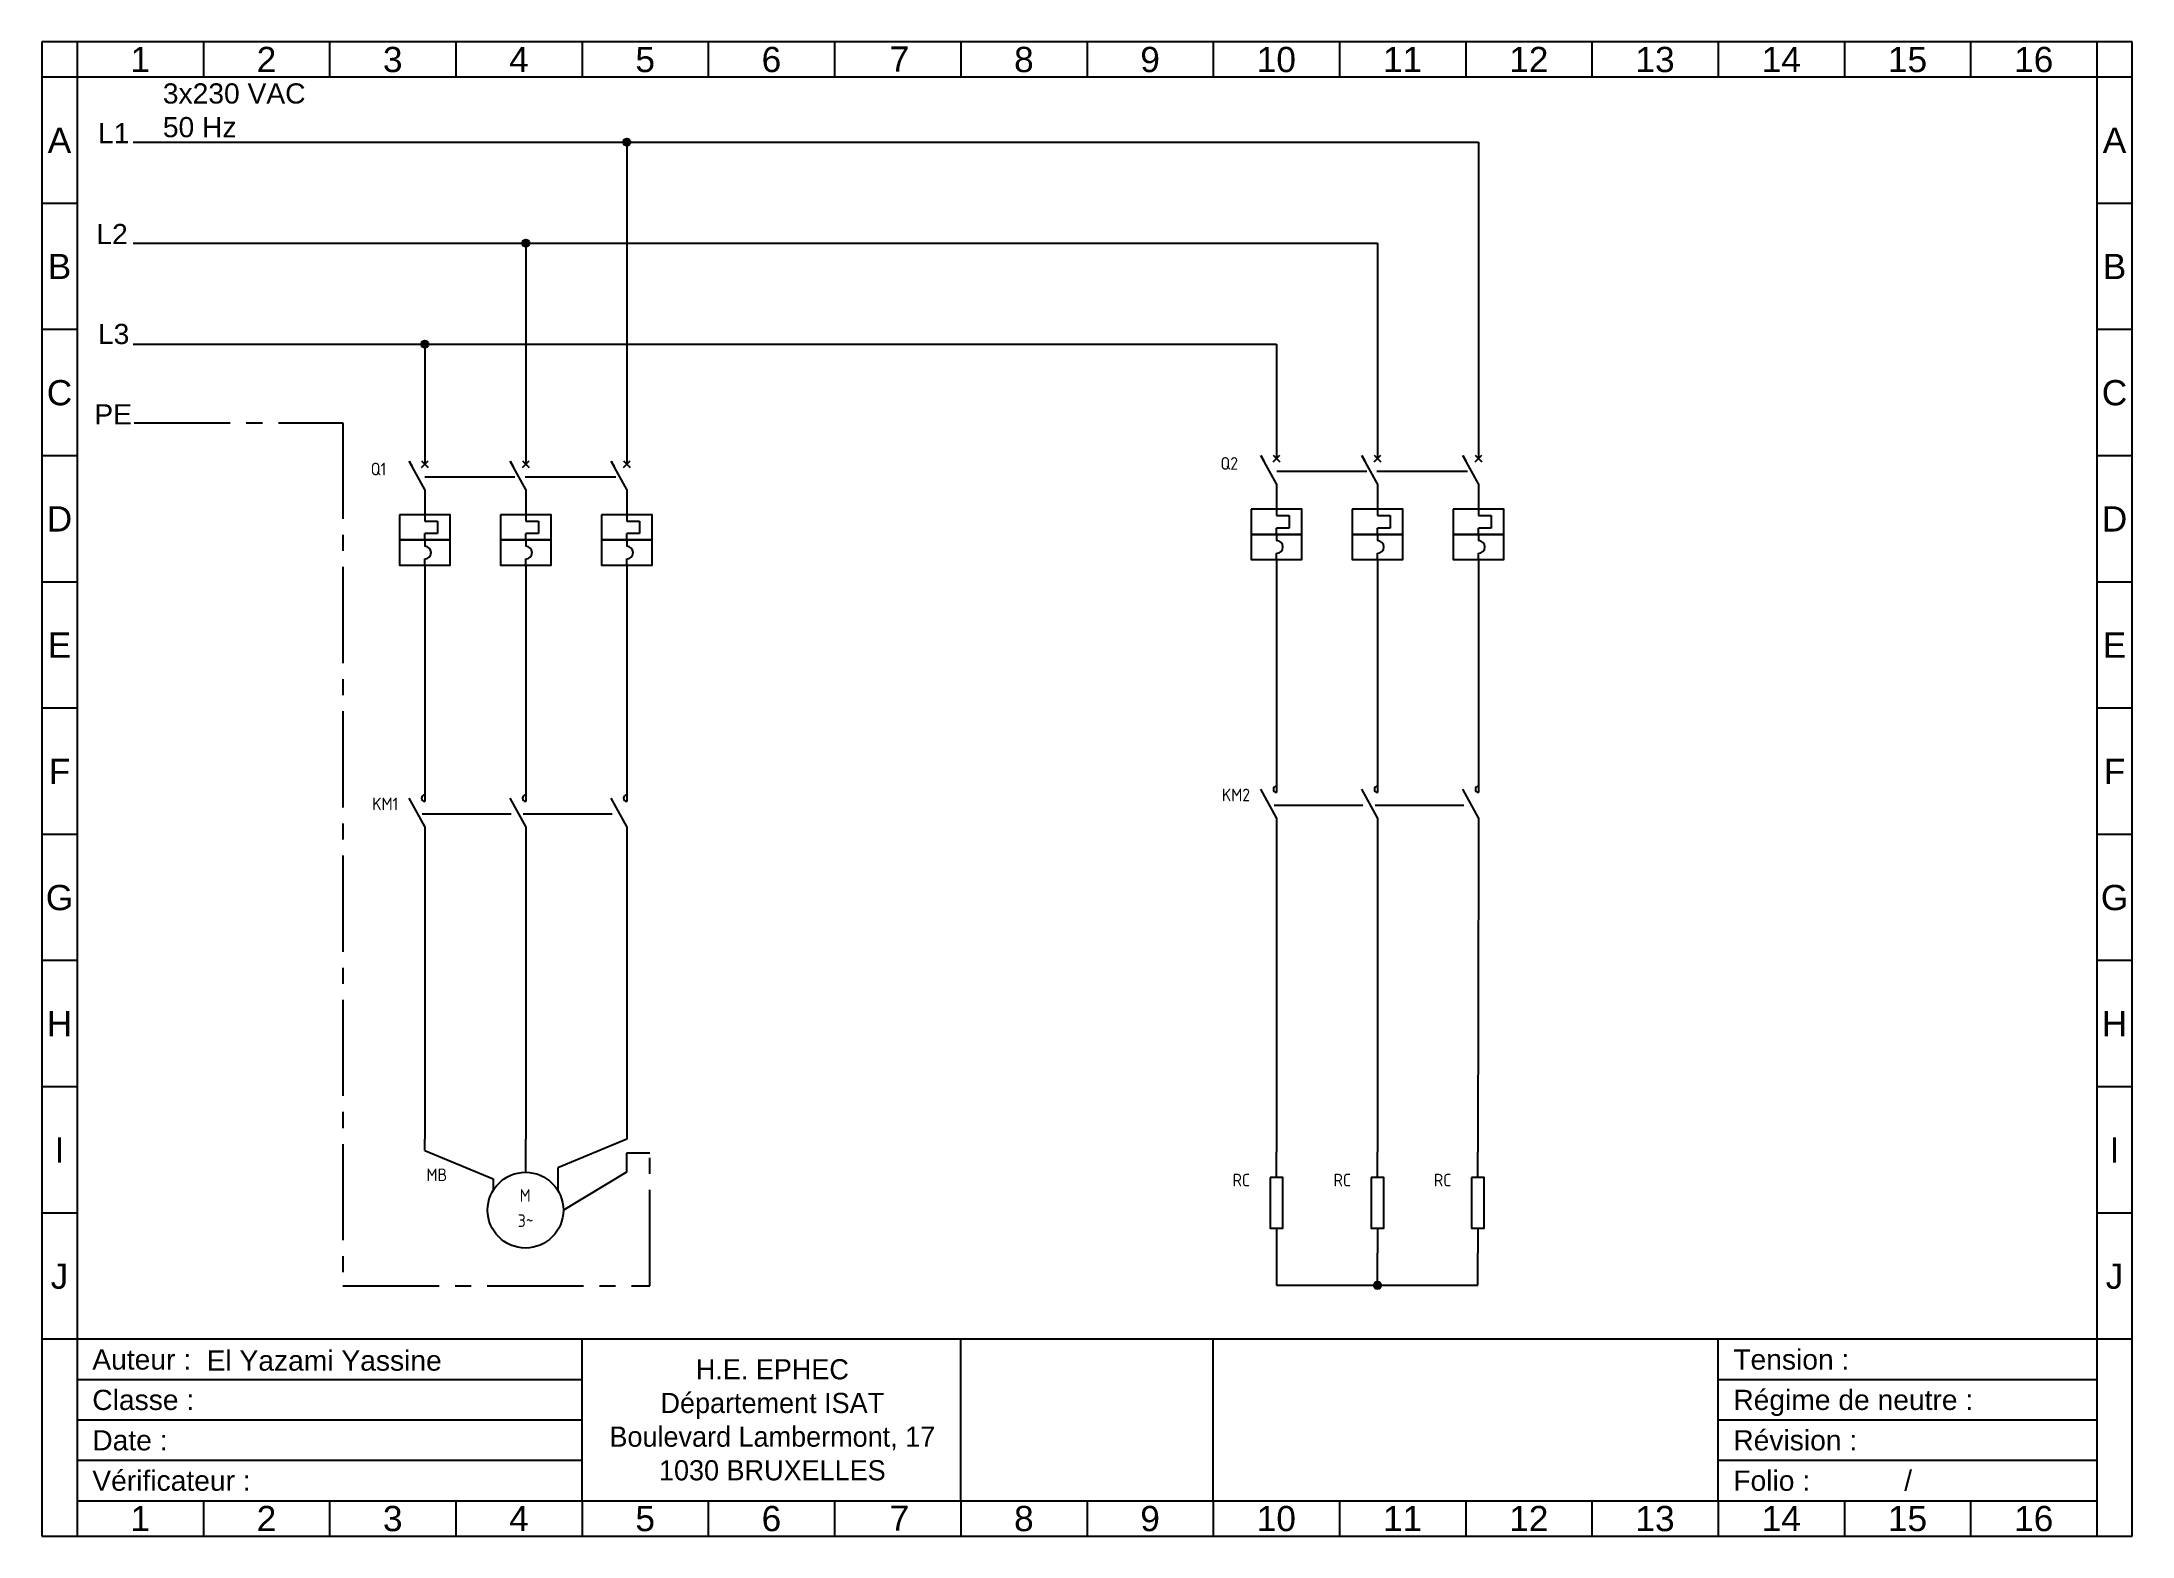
# Model space of a CAD drawing. Extents: x 0 to 414, y 0 to 296.
import ezdxf
from ezdxf.enums import TextEntityAlignment as Align

# ---------------------------------------------------------------- set-up
doc = ezdxf.new("R2010")
doc.units = 0
doc.linetypes.add('AXES2', pattern=[28.575, 19.05, -3.175, 3.175, -3.175])
for name, color, linetype in [('CARTOUCHE', 7, 'Continuous'), ('LINK', 9, 'Continuous'), ('MISC', 7, 'Continuous'), ('PE', 94, 'AXES2'), ('SYMS', 7, 'Continuous'), ('TAGS', 150, 'Continuous'), ('YEL_14_THHN', 2, 'Continuous')]:
    doc.layers.add(name, color=color, linetype=linetype)
doc.styles.get("Standard").update_dxf_attribs({"font": 'arial.ttf'})
doc.styles.add('WD_IEC', font='ISOCP2.shx', dxfattribs={"width": 0.9, "height": 4})

# ---------------------------------------------------------------- blocks, each defined once
blk = doc.blocks.new('cartouche A3 Horizontal')
at = {"layer": 'CARTOUCHE'}
for p, q in [((0, 296), (0, 0)), ((7, 296), (7, 0)), ((407, 296), (407, 0)), ((414, 0), (414, 296)), ((7, 264), (0, 264)), ((414, 264), (407, 264)), ((7, 239), (0, 239)), ((414, 239), (407, 239)), ((7, 214), (0, 214)), ((414, 214), (407, 214)), ((7, 189), (0, 189)), ((414, 189), (407, 189)), ((7, 164), (0, 164)), ((414, 164), (407, 164)), ((7, 139), (0, 139)), ((414, 139), (407, 139)), ((7, 114), (0, 114)), ((414, 114), (407, 114)), ((7, 89), (0, 89)), ((414, 89), (407, 89)), ((7, 64), (0, 64)), ((414, 64), (407, 64)), ((414, 39), (0, 39)), ((107, 7), (107, 39)), ((182, 7), (182, 39)), ((232, 7), (232, 39)), ((332, 7), (332, 39)), ((107, 31), (7, 31)), ((407, 31), (332, 31)), ((107, 23), (7, 23)), ((407, 23), (332, 23)), ((107, 15), (7, 15)), ((407, 15), (332, 15)), ((7, 7), (407, 7)), ((32, 7), (32, 0)), ((57, 7), (57, 0)), ((82, 7), (82, 0)), ((107, 7), (107, 0)), ((132, 7), (132, 0)), ((157, 7), (157, 0)), ((182, 7), (182, 0)), ((207, 7), (207, 0)), ((232, 7), (232, 0)), ((257, 7), (257, 0)), ((282, 7), (282, 0)), ((307, 7), (307, 0)), ((332, 7), (332, 0)), ((357, 7), (357, 0)), ((382, 7), (382, 0)), ((0, 0), (414, 0))]:
    blk.add_line(p, q, dxfattribs=at)
for s, p in [('B', (3.5, 251.5)), ('B', (410.5, 251.5)), ('C', (3.5, 226.5)), ('C', (410.5, 226.5)), ('D', (3.5, 201.5)), ('D', (410.5, 201.5)), ('E', (3.5, 176.5)), ('E', (410.5, 176.5)), ('F', (3.5, 151.5)), ('F', (410.5, 151.5)), ('G', (3.5, 126.5)), ('G', (410.5, 126.5)), ('H', (3.5, 101.5)), ('H', (410.5, 101.5)), ('I', (3.5, 76.5)), ('I', (410.5, 76.5)), ('J', (3.5, 51.5)), ('J', (410.5, 51.5)), ('1', (19.5, 3.5)), ('2', (44.5, 3.5)), ('3', (69.5, 3.5)), ('4', (94.5, 3.5)), ('5', (119.5, 3.5)), ('6', (144.5, 3.5)), ('7', (169.86, 3.57)), ('8', (194.5, 3.5)), ('9', (219.5, 3.5)), ('10', (244.5, 3.5)), ('11', (269.5, 3.5)), ('12', (294.5, 3.5)), ('13', (319.5, 3.5)), ('14', (344.5, 3.5)), ('15', (369.5, 3.5)), ('16', (394.5, 3.5))]:
    blk.add_text(s, height=5, dxfattribs=at).set_placement(p, align=Align.MIDDLE_CENTER)
for s, p in [('Auteur :', (10, 35)), ('Tension :', (335, 35)), ('Classe :', (10, 27)), ('Régime de neutre :', (335, 27)), ('Date :', (10, 19)), ('Révision :', (335, 19)), ('Vérificateur :', (10, 11)), ('Folio :            /', (335, 11))]:
    blk.add_text(s, height=4, dxfattribs=at).set_placement(p, align=Align.MIDDLE_LEFT)
at = {"layer": 'CARTOUCHE', "insert": (144.68, 23.03), "char_height": 4, "attachment_point": 5}
blk.add_mtext_dynamic_manual_height_columns('{\\fComic Sans MS|b0|i0|c0|p66;H.E. EPHEC\\PDépartement ISAT\\PBoulevard Lambermont, 17\\P1030 BRUXELLES}', width=75.3611, gutter_width=12.5, heights=[0], dxfattribs=at)
at = {"layer": 'CARTOUCHE'}
for tag, p in [('AUTEUR', (32.63, 34.79)), ('Nom_projet', (236, 34.94)), ('TENSION', (360.65, 35)), ('CLASSE', (32.59, 26.97)), ('Nom1_dessin', (236, 27)), ('REG.N', (384.71, 26.97)), ('DATE', (32.26, 18.99)), ('Nom2_dessin', (236, 19)), ('REVISION', (362.02, 18.99)), ('VERIFICATEUR', (43.74, 11.02)), ('Nom3_dessin', (236, 11)), ('N°', (352.45, 10.96)), ('NBRE', (373.66, 11.02))]:
    blk.add_attdef(tag, text='', height=4, dxfattribs=at).set_placement(p, align=Align.MIDDLE_LEFT)
blk = doc.blocks.new('VCB11Q9')
for p, q in [((0, 7.5), (0, 2.5)), ((0, -2.5), (-3.12, 3.12)), ((-3.12, 3.12), (-2.52, 2.03)), ((-0.66, 1.84), (0.66, 3.16)), ((-0.66, 3.16), (0.66, 1.84)), ((0, -2.5), (0, -7.5)), ((0, -7.5), (0, -8.75)), ((0, -8.75), (2.5, -8.75)), ((0, -12.5), (0, -11.25)), ((2.5, -11.25), (0, -11.25)), ((2.5, -8.75), (2.5, -11.25)), ((0, -12.5), (0, -13.75)), ((0, -17.5), (0, -16.25)), ((0, -17.5), (0, -22.5))]:
    blk.add_line(p, q)
for points in [[(-5, -7.5), (-5, -12.5), (5, -12.5), (5, -7.5)], [(-5, -12.5), (-5, -17.5), (5, -17.5), (5, -12.5)]]:
    blk.add_lwpolyline(points, close=True)
blk.add_arc((0, -15), 1.25, 270, 90)
at = {"style": 'WD_IEC'}
for tag, p in [('INST', (-7.62, 6.3)), ('LOC', (-7.62, 3.3)), ('TAG1', (-7.62, 0.3)), ('RATING1', (-7.62, -2.7)), ('DESC2', (-7.62, -18.05)), ('DESC1', (-7.62, -15.05)), ('DESC3', (-7.62, -21.05))]:
    blk.add_attdef(tag, text='', height=2.5, dxfattribs=at).set_placement(p, align=Align.RIGHT)
blk.add_attdef('TERM01', text='', height=2, rotation=90, dxfattribs=at).set_placement((-1, 7.5), align=Align.RIGHT)
at = {"style": 'WD_IEC', "flags": 1}
for tag, p, height in [('X2TERM01', (0, 7.5), 0.32), ('X4LINK', (-2.15, 0), 0.32), ('X1LINK', (0.02, 0), 0.32), ('CONTACT', (-5.15, -7.55), 1), ('COMMON', (-3.9, -8.8), 1), ('ASSYCODE', (0.69, -18.77), 1), ('FAMILY', (0.69, -20.27), 1), ('X8TERM02', (0, -22.5), 0.32), ('CATDESC', (0.69, -21.77), 1)]:
    blk.add_attdef(tag, p, '', height=height, dxfattribs=at)
at = {"style": 'WD_IEC', "flags": 9}
for tag, p in [('MFG', (7.81, 5.44)), ('CAT', (7.81, 2.94))]:
    blk.add_attdef(tag, text='', height=1.5, dxfattribs=at).set_placement(p, align=Align.RIGHT)
at = {"lineweight": 15, "style": 'WD_IEC'}
blk.add_attdef('XREF', text='', height=2.5, dxfattribs=at).set_placement((-7.62, -12.05), align=Align.RIGHT)
at = {"style": 'WD_IEC'}
blk.add_attdef('TERM02', (-1, -22.5), '', height=2, rotation=90, dxfattribs=at)
blk = doc.blocks.new('VCB21Q9')
for p, q in [((0, 7.5), (0, 2.5)), ((0, -2.5), (-3.12, 3.12)), ((-3.12, 3.12), (-2.52, 2.03)), ((-0.66, 1.84), (0.66, 3.16)), ((-0.66, 3.16), (0.66, 1.84)), ((0, -2.5), (0, -7.5)), ((0, -7.5), (0, -8.75)), ((0, -8.75), (2.5, -8.75)), ((0, -12.5), (0, -11.25)), ((2.5, -11.25), (0, -11.25)), ((2.5, -8.75), (2.5, -11.25)), ((0, -12.5), (0, -13.75)), ((0, -17.5), (0, -16.25)), ((0, -17.5), (0, -22.5))]:
    blk.add_line(p, q)
for points in [[(-5, -7.5), (-5, -12.5), (5, -12.5), (5, -7.5)], [(-5, -12.5), (-5, -17.5), (5, -17.5), (5, -12.5)]]:
    blk.add_lwpolyline(points, close=True)
blk.add_arc((0, -15), 1.25, 270, 90)
at = {"style": 'WD_IEC'}
for tag, p in [('INST', (-5.27, 9.9)), ('LOC', (-5.27, 6.9)), ('TAG2', (-5.27, 3.9)), ('DESC1', (-8.42, -12.55)), ('DESC3', (-8.42, -18.55)), ('DESC2', (-8.42, -15.55))]:
    blk.add_attdef(tag, text='', height=2.5, dxfattribs=at).set_placement(p, align=Align.RIGHT)
blk.add_attdef('TERM01', text='', height=2, rotation=90, dxfattribs=at).set_placement((-1, 7.5), align=Align.RIGHT)
at = {"style": 'WD_IEC', "flags": 1}
for tag, p, height in [('X2TERM01', (0, 7.5), 0.32), ('X4LINK', (-2.15, 0), 0.32), ('X1LINK', (-0.13, 0), 0.32), ('CONTACT', (-5.15, -7.55), 1), ('FAMILY', (0.69, -20.27), 1), ('X8TERM02', (0, -22.5), 0.32)]:
    blk.add_attdef(tag, p, '', height=height, dxfattribs=at)
at = {"lineweight": 15, "style": 'WD_IEC'}
blk.add_attdef('XREF', text='', height=2.5, dxfattribs=at).set_placement((-8.42, -6.55), align=Align.RIGHT)
at = {"style": 'WD_IEC', "flags": 1}
blk.add_attdef('RATING1', text='', height=2.5, dxfattribs=at).set_placement((-8.42, -9.55), align=Align.RIGHT)
at = {"style": 'WD_IEC'}
blk.add_attdef('TERM02', (-1, -22.5), '', height=2, rotation=90, dxfattribs=at)
blk = doc.blocks.new('VMS21P')
for p, q in [((0, 7.5), (0, 2.5)), ((0, -2.5), (-3.12, 3.12)), ((0, -2.5), (0, -7.5))]:
    blk.add_line(p, q)
blk.add_arc((0, 3.12), 0.625, 90, 270)
at = {"style": 'WD_IEC'}
for tag, p in [('INST', (-5.25, 6.75)), ('LOC', (-5.25, 3.75)), ('TAG2', (-5.25, 0.75)), ('XREF', (-5.25, -3.75)), ('DESC2', (-5.25, -9.75)), ('DESC1', (-5.25, -6.75)), ('DESC3', (-5.25, -12.75))]:
    blk.add_attdef(tag, text='', height=2.5, dxfattribs=at).set_placement(p, align=Align.RIGHT)
blk.add_attdef('TERM01', text='', height=2, rotation=90, dxfattribs=at).set_placement((-1, 7.5), align=Align.RIGHT)
at = {"style": 'WD_IEC', "flags": 1}
for tag, p, height in [('X2TERM01', (0, 7.5), 0.32), ('X4LINK', (-2.91, 0), 0.32), ('X1LINK', (-0.5, 0), 0.32), ('CONTACT', (4, -3.5), 1), ('FAMILY', (4, -5), 1), ('X8TERM02', (0, -7.5), 0.32)]:
    blk.add_attdef(tag, p, '', height=height, dxfattribs=at)
at = {"style": 'WD_IEC'}
blk.add_attdef('TERM02', (-1, -7.5), '', height=2, rotation=90, dxfattribs=at)
blk = doc.blocks.new('WDDOT')
for radius in [0.72, 0.449, 0.223]:
    blk.add_circle((0, 0), radius)
blk = doc.blocks.new('VMO14')
blk.add_line((20, 7.5), (7.5, 0))
blk.add_circle((0, 0), 7.5)
at = {"style": 'WD_IEC'}
for tag, p in [('INST', (-15.5, 12.75)), ('LOC', (-15.5, 9.25)), ('TAG1', (-15.5, 5.75)), ('DESC2', (-15.5, -2)), ('DESC1', (-15.5, 1.5)), ('DESC3', (-15.5, -5.5)), ('RATING1', (-15.5, -9)), ('RATING2', (-15.5, -12.5)), ('RATING3', (-15.5, -16))]:
    blk.add_attdef(tag, text='', height=2.5, dxfattribs=at).set_placement(p, align=Align.RIGHT)
blk.add_attdef('TERM02', (-0.81, 7.4), '', height=2, rotation=90, dxfattribs=at)
for tag, p in [('TERM04', (19, 10)), ('TERM01', (-7.47, 4.61)), ('TERM03', (9.66, 4.61))]:
    blk.add_attdef(tag, text='', height=2, rotation=90, dxfattribs=at).set_placement(p, align=Align.RIGHT)
at = {"style": 'WD_IEC', "flags": 1}
for tag, p, height in [('MFG', (22.75, 9), 1.5), ('X0TERM01', (-6.4, 3.9), 0.32), ('X2TERM02', (0, 7.5), 0.32), ('X0TERM03', (6.4, 3.9), 0.32), ('X2TERM04', (20, 7.5), 0.32), ('CAT', (22.75, 6.5), 1.5), ('X4LINK', (-7.5, 0), 0.32), ('X1LINK', (7.5, 0), 0.32), ('ASSYCODE', (1, -9), 1), ('FAMILY', (1, -10.5), 1), ('CATDESC', (1, -12), 1)]:
    blk.add_attdef(tag, p, '', height=height, dxfattribs=at)
at = {"style": 'WD_IEC'}
for tag, p in [('M', (-0.06, 1.67)), ('3~', (0.05, -3.33))]:
    blk.add_attdef(tag, text='', height=2.5, dxfattribs=at).set_placement(p, align=Align.CENTER)
at = {"lineweight": 15, "style": 'WD_IEC'}
blk.add_attdef('XREF', text='', height=2.5, dxfattribs=at).set_placement((-15.5, -19.5), align=Align.RIGHT)
blk = doc.blocks.new('VRE1B')
for p, q in [((0, 5), (0, 10)), ((0, -5), (0, -10))]:
    blk.add_line(p, q)
blk.add_lwpolyline([(-1.25, 5), (-1.25, -5), (1.25, -5), (1.25, 5)], close=True)
at = {"style": 'WD_IEC'}
for tag, p in [('INST', (-5.25, 10.25)), ('LOC', (-5.25, 6.75)), ('TAG1', (-5.25, 3.25)), ('RATING1', (-5.25, -1.25)), ('DESC1', (-5.25, -5.25)), ('DESC2', (-5.25, -8.75)), ('DESC3', (-5.25, -12.25))]:
    blk.add_attdef(tag, text='', height=2.5, dxfattribs=at).set_placement(p, align=Align.RIGHT)
blk.add_attdef('TERM01', text='', height=2, rotation=90, dxfattribs=at).set_placement((-1, 10), align=Align.RIGHT)
at = {"style": 'WD_IEC', "flags": 1}
for tag, p, height in [('X2TERM01', (0, 10), 0.32), ('MFG', (2.75, 9), 1.5), ('CAT', (2.75, 6.5), 1.5), ('ASSYCODE', (2.25, -1.5), 1), ('FAMILY', (2.25, -3), 1), ('CATDESC', (2.25, -4.5), 1), ('X8TERM02', (0, -10), 0.32)]:
    blk.add_attdef(tag, p, '', height=height, dxfattribs=at)
at = {"style": 'WD_IEC'}
blk.add_attdef('TERM02', (-1, -10), '', height=2, rotation=90, dxfattribs=at)

msp = doc.modelspace()

# ---------------------------------------------------------------- linework, layer by layer
at = {"layer": 'CARTOUCHE'}
for p, q in [((414, 296), (0, 296)), ((32, 296), (32, 289)), ((57, 296), (57, 289)), ((82, 296), (82, 289)), ((107, 296), (107, 289)), ((132, 296), (132, 289)), ((157, 296), (157, 289)), ((182, 296), (182, 289)), ((207, 296), (207, 289)), ((232, 296), (232, 289)), ((257, 296), (257, 289)), ((282, 296), (282, 289)), ((307, 296), (307, 289)), ((332, 296), (332, 289)), ((357, 296), (357, 289)), ((382, 296), (382, 289)), ((414, 289), (0, 289))]:
    msp.add_line(p, q, dxfattribs=at)
at = {"layer": 'LINK'}
for points in [[(75.87, 209.83), (93.7, 209.83)], [(95.72, 209.83), (113.7, 209.83)], [(244.57, 210.94), (262.39, 210.94)], [(264.41, 210.94), (282.39, 210.94)], [(75.35, 143.05), (92.93, 143.05)], [(95.35, 143.05), (112.93, 143.05)], [(244.04, 144.82), (261.63, 144.82)], [(264.04, 144.82), (281.63, 144.82)]]:
    msp.add_lwpolyline(points, dxfattribs=at)
at = {"layer": 'PE'}
for p, q in [((18.28, 220.55), (59.64, 220.55)), ((59.64, 220.55), (59.64, 49.57)), ((120.41, 75.89), (115.79, 75.89)), ((115.79, 75.89), (115.79, 72.08)), ((120.41, 49.57), (120.41, 75.89)), ((59.64, 49.57), (120.41, 49.57))]:
    msp.add_line(p, q, dxfattribs=at)
at = {"layer": 'YEL_14_THHN', "color": 250}
for p, q in [((18.12, 276.11), (284.54, 276.11)), ((115.85, 276.11), (115.85, 217.33)), ((284.54, 276.11), (284.54, 218.44)), ((18.12, 256.12), (264.54, 256.11)), ((18.12, 256.11), (264.54, 256.11)), ((95.85, 256.11), (95.85, 217.33)), ((264.54, 256.11), (264.54, 218.44)), ((18.12, 236.12), (244.54, 236.11)), ((18.12, 236.11), (244.54, 236.11)), ((75.85, 236.11), (75.85, 217.33)), ((244.54, 236.11), (244.54, 218.44)), ((75.85, 187.33), (75.85, 150.55)), ((95.85, 187.33), (95.85, 150.55)), ((115.85, 187.33), (115.85, 150.55)), ((244.54, 188.44), (244.54, 152.32)), ((264.54, 188.44), (264.54, 152.32)), ((284.54, 188.44), (284.54, 152.32)), ((244.54, 137.32), (244.54, 76.04)), ((264.54, 137.32), (264.54, 76.04)), ((284.54, 137.32), (284.41, 76.04)), ((75.85, 135.55), (75.85, 78.63)), ((95.85, 135.55), (95.85, 78.63)), ((115.85, 135.55), (115.85, 78.63)), ((75.85, 76.38), (75.85, 78.63)), ((75.85, 76.38), (89.38, 70.78)), ((95.79, 75.36), (95.79, 72.08)), ((95.82, 78.63), (95.82, 75.36)), ((115.85, 78.63), (102.19, 72.97)), ((89.38, 70.78), (89.38, 68.48)), ((102.19, 72.97), (102.19, 68.48)), ((244.54, 56.04), (244.54, 49.69)), ((264.54, 49.69), (264.54, 56.04)), ((284.41, 49.69), (284.41, 56.04)), ((244.54, 49.69), (264.54, 49.69)), ((264.54, 49.69), (284.41, 49.69))]:
    msp.add_line(p, q, dxfattribs=at)

# ---------------------------------------------------------------- block references
msp.add_blockref('cartouche A3 Horizontal', (0, 0)).add_auto_attribs({'AUTEUR': 'El Yazami Yassine'})
at = {"layer": 'SYMS'}
for name, p in [('WDDOT', (115.85, 276.11)), ('WDDOT', (95.85, 256.11)), ('WDDOT', (75.85, 236.11)), ('VCB21Q9', (95.85, 209.83)), ('VCB21Q9', (115.85, 209.83)), ('VCB21Q9', (264.54, 210.94)), ('VCB21Q9', (284.54, 210.94)), ('VMS21P', (95.85, 143.05)), ('VMS21P', (115.85, 143.05)), ('VMS21P', (264.54, 144.82)), ('VMS21P', (284.54, 144.82)), ('WDDOT', (264.54, 49.69))]:
    msp.add_blockref(name, p, dxfattribs=at)
ref = msp.add_blockref('VCB11Q9', (75.85, 209.83), dxfattribs=at)
ref.add_attrib('TAG1', 'Q1', dxfattribs={"layer": 'TAGS', "height": 2.5, "style": 'WD_IEC'}).set_placement((68.22, 210.13), align=Align.RIGHT)
ref = msp.add_blockref('VCB11Q9', (244.54, 210.94), dxfattribs=at)
ref.add_attrib('TAG1', 'Q2', dxfattribs={"layer": 'TAGS', "height": 2.5, "style": 'WD_IEC'}).set_placement((236.92, 211.24), align=Align.RIGHT)
ref = msp.add_blockref('VMS21P', (75.85, 143.05), dxfattribs=at)
ref.add_attrib('TAG2', 'KM1', dxfattribs={"layer": 'TAGS', "height": 2.5, "style": 'WD_IEC'}).set_placement((70.6, 143.8), align=Align.RIGHT)
ref = msp.add_blockref('VMS21P', (244.54, 144.82), dxfattribs=at)
ref.add_attrib('TAG2', 'KM2', dxfattribs={"layer": 'TAGS', "height": 2.5, "style": 'WD_IEC'}).set_placement((239.29, 145.57), align=Align.RIGHT)
ref = msp.add_blockref('VRE1B', (244.54, 66.04), dxfattribs=at)
ref.add_attrib('TAG1', 'RC', dxfattribs={"layer": 'TAGS', "height": 2.5, "style": 'WD_IEC'}).set_placement((239.29, 69.29), align=Align.RIGHT)
ref = msp.add_blockref('VRE1B', (264.54, 66.04), dxfattribs=at)
ref.add_attrib('TAG1', 'RC', dxfattribs={"layer": 'TAGS', "height": 2.5, "style": 'WD_IEC'}).set_placement((259.29, 69.29), align=Align.RIGHT)
ref = msp.add_blockref('VRE1B', (284.41, 66.04), dxfattribs=at)
ref.add_attrib('TAG1', 'RC', dxfattribs={"layer": 'TAGS', "height": 2.5, "style": 'WD_IEC'}).set_placement((279.16, 69.29), align=Align.RIGHT)
ref = msp.add_blockref('VMO14', (95.79, 64.58), dxfattribs=at)
ref.add_attrib('M', 'M', dxfattribs={"layer": 'MISC', "height": 2.5, "style": 'WD_IEC'}).set_placement((95.73, 66.25), align=Align.CENTER)
ref.add_attrib('3~', '3~', dxfattribs={"layer": 'MISC', "height": 2.5, "style": 'WD_IEC'}).set_placement((95.83, 61.25), align=Align.CENTER)
ref.add_attrib('TAG1', 'MB', dxfattribs={"layer": 'TAGS', "height": 2.5, "style": 'WD_IEC'}).set_placement((80.29, 70.33), align=Align.RIGHT)

# ---------------------------------------------------------------- texts
at = {"layer": 'CARTOUCHE'}
for s, p in [('1', (19.5, 292.5)), ('2', (44.5, 292.5)), ('3', (69.5, 292.5)), ('4', (94.5, 292.5)), ('5', (119.5, 292.5)), ('6', (144.5, 292.5)), ('7', (169.86, 292.57)), ('8', (194.5, 292.5)), ('9', (219.5, 292.5)), ('10', (244.5, 292.5)), ('11', (269.5, 292.5)), ('12', (294.5, 292.5)), ('13', (319.5, 292.5)), ('14', (344.5, 292.5)), ('15', (369.5, 292.5)), ('16', (394.5, 292.5)), ('A', (3.5, 276.5)), ('A', (410.5, 276.5))]:
    msp.add_text(s, height=5, dxfattribs=at).set_placement(p, align=Align.MIDDLE_CENTER)
at = {"layer": 'SYMS', "char_height": 4, "attachment_point": 1}
for s, width, insert in [('3x230 VAC\\P50 Hz', 30.2892, (23.97, 287.77)), ('L1', 10.5714, (11.13, 279.89)), ('L2', 10.5714, (10.81, 259.92)), ('L3', 10.5714, (11.12, 240.13)), ('PE', 10.5714, (10.4, 224.21))]:
    msp.add_mtext_dynamic_manual_height_columns(s, width=width, gutter_width=20, heights=[0], dxfattribs=dict(at, insert=insert))

doc.saveas('drawing.dxf')
